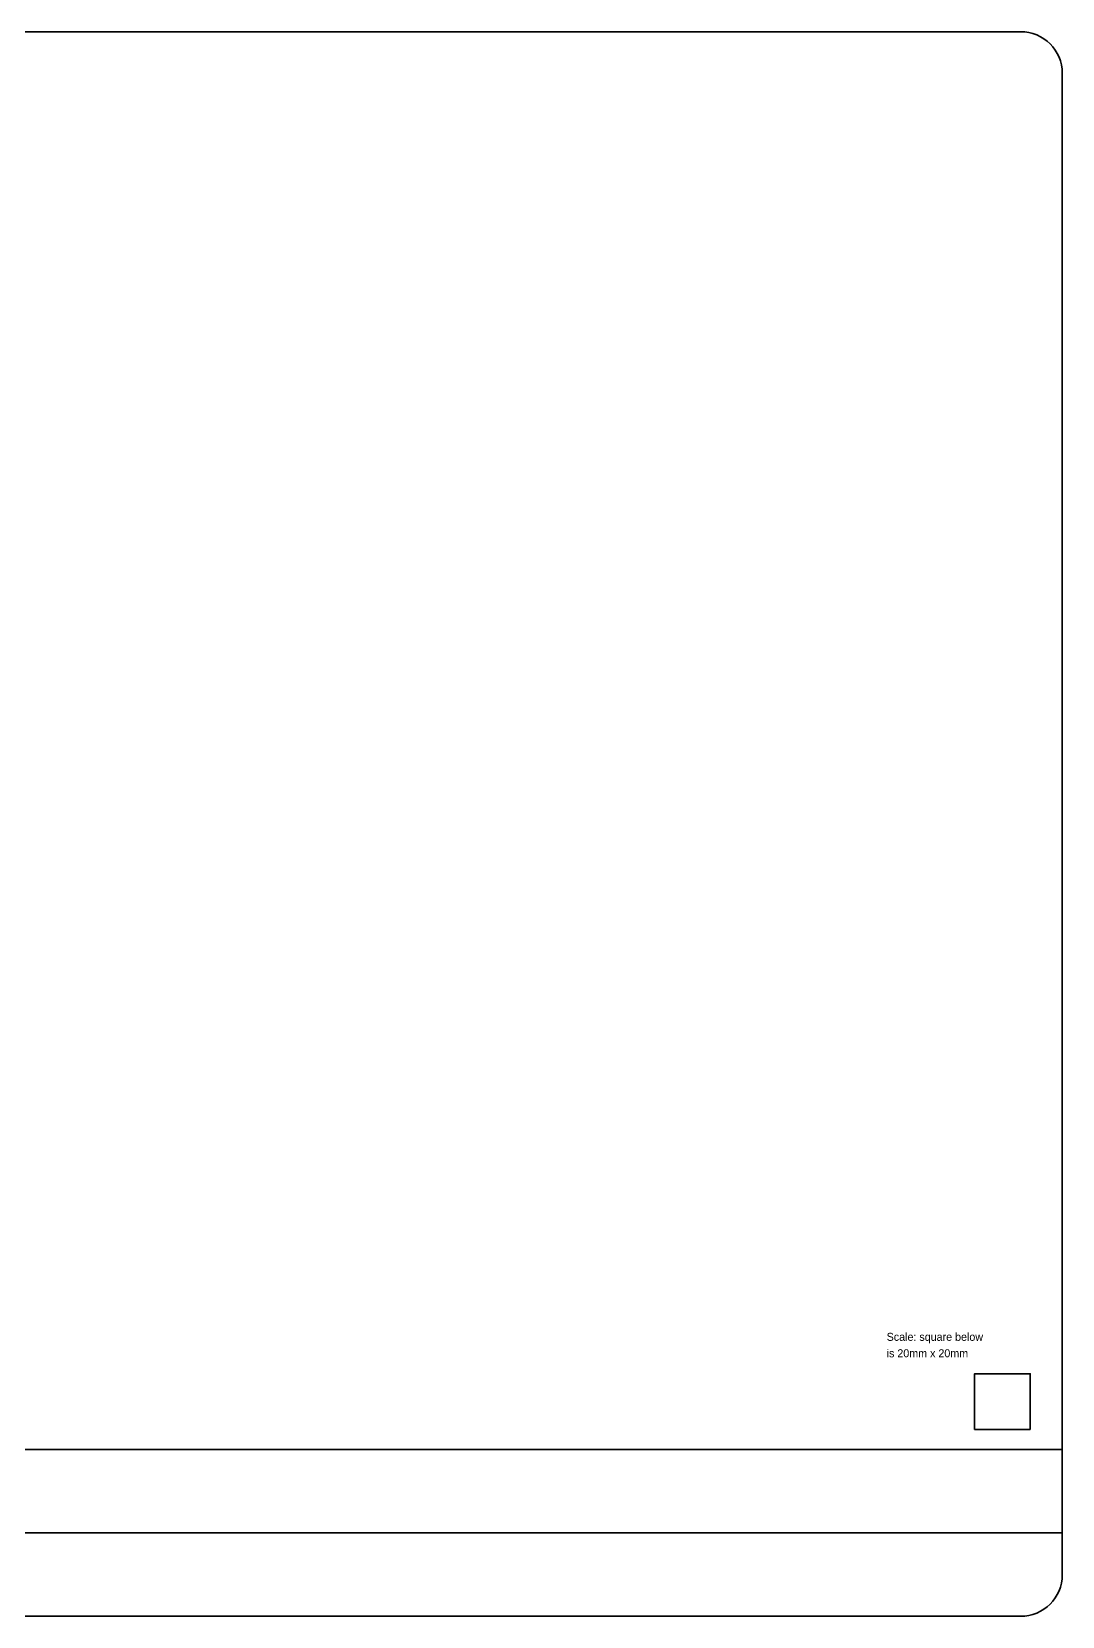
# Model space of a CAD drawing. Header units: inches. Extents: x 15 to 785, y -585 to -15.
# Drawn here: x 414 to 785, y -585 to -15 of the extents above; entities that cross this region are included whole.
import ezdxf

# ---------------------------------------------------------------- set-up
doc = ezdxf.new("R2010")
doc.units = ezdxf.units.IN
doc.header["$MEASUREMENT"] = 0
doc.layers.add('Layer 1', color=7, linetype='Continuous')

# ---------------------------------------------------------------- blocks, each defined once
blk = doc.blocks.new('block 2')
at = {"layer": 'Layer 1', "color": 179, "lineweight": 35, "true_color": 0x231f20}
blk.add_lwpolyline([(785, -555), (15, -555), (15, -525), (785, -525), (785, -555)], dxfattribs=at)
blk.add_open_spline([(785, -570), (785, -578.28), (778.28, -585), (770, -585), (770, -585), (30, -585), (30, -585), (21.72, -585), (15, -578.28), (15, -570), (15, -570), (15, -30), (15, -30), (15, -21.72), (21.72, -15), (30, -15), (30, -15), (770, -15), (770, -15), (778.28, -15), (785, -21.72), (785, -30), (785, -30), (785, -570), (785, -570)], degree=3, knots=[0, 0, 0, 0, 1, 1, 1, 2, 2, 2, 3, 3, 3, 4, 4, 4, 5, 5, 5, 6, 6, 6, 7, 7, 7, 8, 8, 8, 8], dxfattribs=at)

msp = doc.modelspace()

# ---------------------------------------------------------------- linework, layer by layer
at = {"layer": 'Layer 1', "color": 30, "lineweight": 35, "true_color": 0xf58726}
msp.add_lwpolyline([(773.47, -517.77), (753.47, -517.77), (753.47, -497.77), (773.47, -497.77), (773.47, -517.77)], dxfattribs=at)

# ---------------------------------------------------------------- block references
at = {"layer": 'Layer 1'}
msp.add_blockref('block 2', (0, 0), dxfattribs=at)

# ---------------------------------------------------------------- texts
at = {"layer": 'Layer 1', "color": 179, "true_color": 0x231f20, "char_height": 2.8787, "attachment_point": 7}
for s, insert in [('\\fEng_HelvLine Normal|b0|i0|c0|p34;\\W1;Scale: square below ', (721.84, -486.78)), ('\\fEng_HelvLine Normal|b0|i0|c0|p34;\\W1;is 20mm x 20mm', (721.84, -491.86))]:
    msp.add_mtext(s, dxfattribs=dict(at, insert=insert))

doc.saveas('drawing.dxf')
